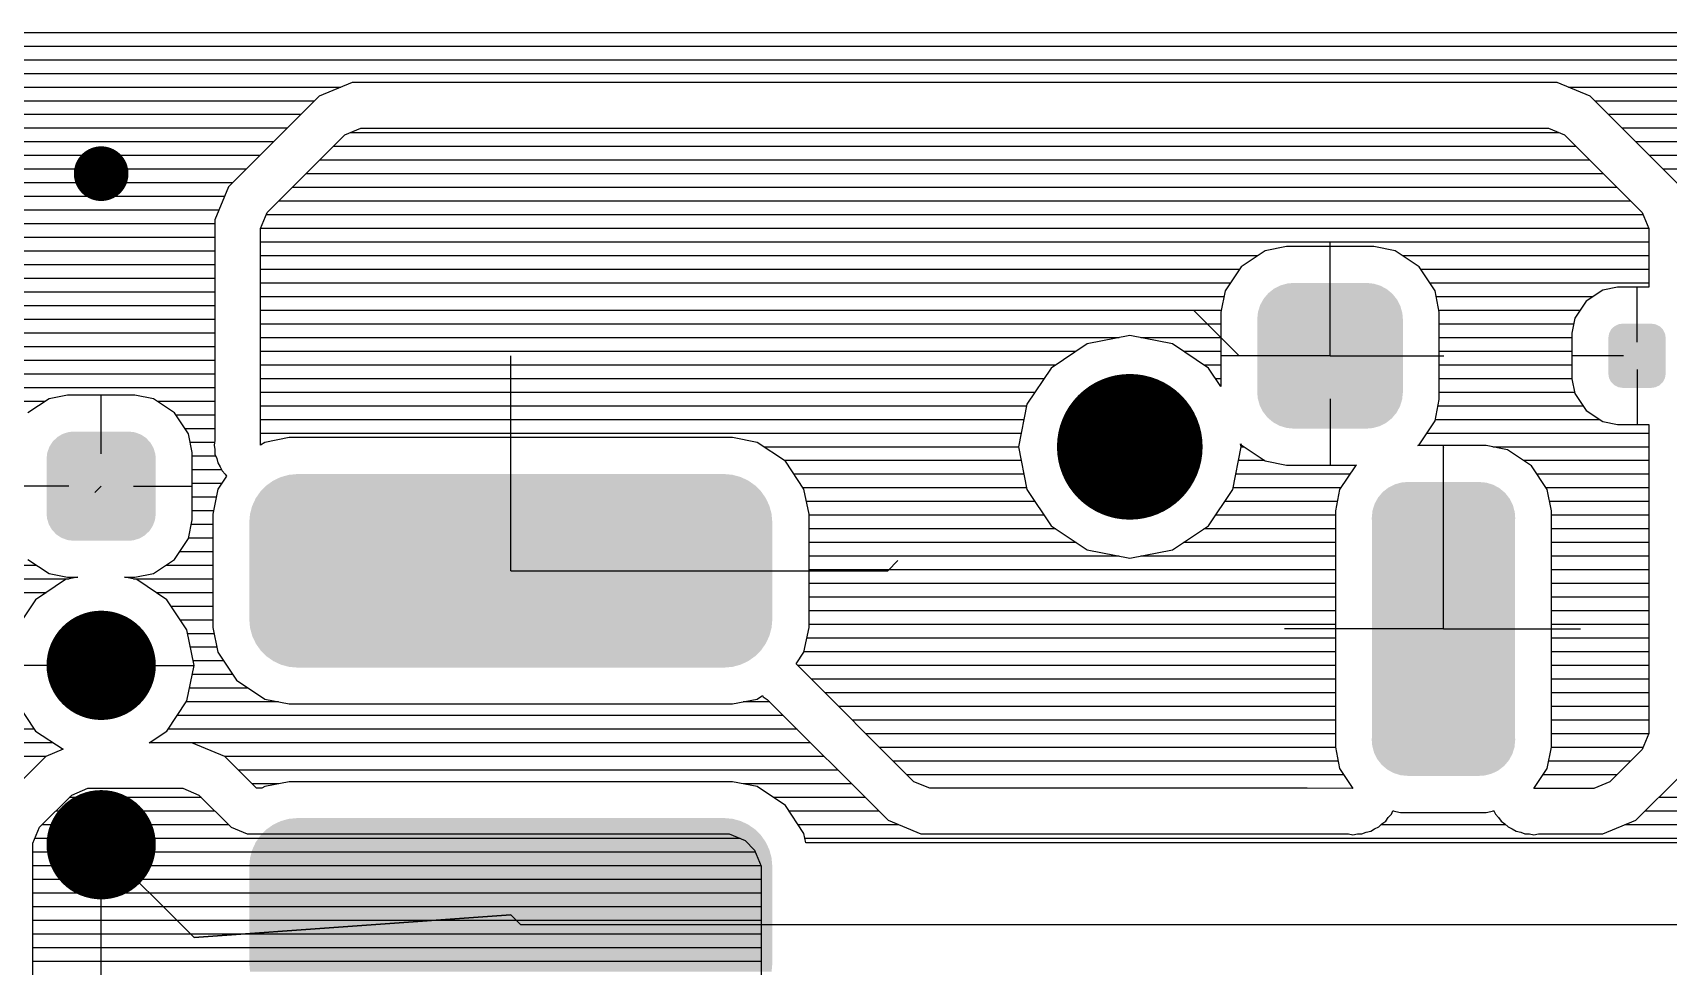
# Model space of a CAD drawing. Extents: x 295 to 953, y 10 to 290.
# Drawn here: x 516.6 to 569.1, y 175.3 to 205.2 of the extents above; entities that cross this region are included whole.
import ezdxf

# ---------------------------------------------------------------- set-up
doc = ezdxf.new("R2010")
doc.units = 0
doc.header["$LTSCALE"] = 5
doc.header["$MEASUREMENT"] = 0
doc.layers.get('0').update_dxf_attribs({"linetype": 'CONTINUOUS', "lineweight": 25})
doc.layers.add('DV-PEI-A6_BOT', color=7, linetype='CONTINUOUS')

msp = doc.modelspace()

# ---------------------------------------------------------------- linework, layer by layer
for points, const_width in [([(519.274, 200.682, -1), (518.397, 200.682, -1)], 0.876), ([(553.011, 191.919, -1), (550.674, 191.919, -1)], 2.337), ([(519.712, 184.909, -1), (517.959, 184.909, -1)], 1.753), ([(519.712, 179.154, -1), (517.959, 179.154, -1)], 1.753), ([(519.274, 179.154, -1), (518.397, 179.154, -1)], 0.876)]:
    msp.add_lwpolyline(points, format="xyb", close=True, dxfattribs=dict(const_width=const_width))
for points in [[(560.398, 196.668), (560.276, 196.822), (556.136, 196.668), (556.266, 196.822)], [(560.276, 196.822), (560.246, 196.847), (556.266, 196.822), (556.287, 196.847)], [(560.246, 196.847), (560.097, 196.973), (556.287, 196.847), (556.445, 196.973)], [(560.097, 196.973), (560.062, 196.992), (556.445, 196.973), (556.47, 196.992)], [(560.062, 196.992), (559.892, 197.084), (556.47, 196.992), (556.652, 197.084)], [(559.892, 197.084), (559.85, 197.098), (556.652, 197.084), (556.678, 197.098)], [(559.85, 197.098), (559.67, 197.153), (556.678, 197.098), (556.879, 197.153)], [(559.67, 197.153), (559.606, 197.16), (556.879, 197.153), (556.903, 197.16)], [(559.606, 197.16), (559.437, 197.177), (556.903, 197.16), (557.101, 197.177)], [(560.579, 196.241), (560.527, 196.431), (555.955, 196.241), (556.014, 196.431)], [(560.527, 196.431), (560.51, 196.464), (556.014, 196.431), (556.024, 196.464)], [(560.51, 196.464), (560.421, 196.639), (556.024, 196.464), (556.12, 196.639)], [(560.421, 196.639), (560.398, 196.668), (556.12, 196.639), (556.136, 196.668)], [(560.606, 196.008), (560.589, 196.206), (555.932, 196.008), (555.952, 196.206)], [(560.606, 193.672), (560.606, 196.008), (555.932, 193.672), (555.932, 196.008)], [(560.589, 196.206), (560.579, 196.241), (555.952, 196.206), (555.955, 196.241)], [(568.943, 195.688), (568.854, 195.78), (567.291, 195.688), (567.387, 195.78)], [(568.854, 195.78), (568.835, 195.789), (567.387, 195.78), (567.397, 195.789)], [(568.835, 195.789), (568.724, 195.847), (567.397, 195.789), (567.518, 195.847)], [(568.724, 195.847), (568.694, 195.852), (567.518, 195.847), (567.528, 195.852)], [(568.694, 195.852), (568.58, 195.87), (567.528, 195.852), (567.657, 195.87)], [(568.58, 195.87), (568.58, 195.874), (567.657, 195.87), (567.657, 195.874)], [(569.039, 195.415), (569.019, 195.544), (567.198, 195.415), (567.22, 195.544)], [(569.039, 195.413), (569.039, 195.415), (567.198, 195.413), (567.198, 195.415)], [(569.039, 194.267), (569.039, 195.413), (567.198, 194.267), (567.198, 195.413)], [(569.019, 195.544), (569.012, 195.559), (567.22, 195.544), (567.223, 195.559)], [(569.012, 195.559), (568.955, 195.675), (567.223, 195.559), (567.284, 195.675)], [(568.955, 195.675), (568.943, 195.688), (567.284, 195.675), (567.291, 195.688)], [(569.039, 194.265), (569.039, 194.267), (567.198, 194.265), (567.198, 194.267)], [(569.017, 194.136), (569.039, 194.265), (567.218, 194.136), (567.198, 194.265)], [(560.586, 193.474), (560.606, 193.672), (555.949, 193.474), (555.932, 193.672)], [(569.014, 194.121), (569.017, 194.136), (567.225, 194.121), (567.218, 194.136)], [(568.953, 194.005), (569.014, 194.121), (567.282, 194.005), (567.225, 194.121)], [(568.946, 193.992), (568.953, 194.005), (567.294, 193.992), (567.282, 194.005)], [(568.85, 193.9), (568.946, 193.992), (567.383, 193.9), (567.294, 193.992)], [(568.84, 193.891), (568.85, 193.9), (567.402, 193.891), (567.383, 193.9)], [(568.719, 193.833), (568.84, 193.891), (567.513, 193.833), (567.402, 193.891)], [(568.709, 193.828), (568.719, 193.833), (567.543, 193.828), (567.513, 193.833)], [(568.58, 193.81), (568.709, 193.828), (567.657, 193.81), (567.543, 193.828)], [(568.58, 193.806), (568.58, 193.81), (567.657, 193.806), (567.657, 193.81)], [(560.582, 193.439), (560.586, 193.474), (555.959, 193.439), (555.949, 193.474)], [(560.523, 193.249), (560.582, 193.439), (556.011, 193.249), (555.959, 193.439)], [(560.513, 193.216), (560.523, 193.249), (556.028, 193.216), (556.011, 193.249)], [(560.417, 193.041), (560.513, 193.216), (556.117, 193.041), (556.028, 193.216)], [(560.401, 193.012), (560.417, 193.041), (556.14, 193.012), (556.117, 193.041)], [(560.272, 192.858), (560.401, 193.012), (556.262, 192.858), (556.14, 193.012)], [(560.251, 192.833), (560.272, 192.858), (556.291, 192.833), (556.262, 192.858)], [(560.093, 192.707), (560.251, 192.833), (556.441, 192.707), (556.291, 192.833)], [(560.068, 192.688), (560.093, 192.707), (556.476, 192.688), (556.441, 192.707)], [(559.886, 192.596), (560.068, 192.688), (556.645, 192.596), (556.476, 192.688)], [(520.411, 192.061), (520.381, 192.093), (517.264, 192.061), (517.285, 192.093)], [(520.381, 192.093), (520.272, 192.207), (517.285, 192.093), (517.405, 192.207)], [(520.272, 192.207), (520.233, 192.233), (517.405, 192.207), (517.431, 192.233)], [(520.233, 192.233), (520.102, 192.318), (517.431, 192.233), (517.576, 192.318)], [(520.102, 192.318), (520.054, 192.335), (517.576, 192.318), (517.605, 192.335)], [(520.054, 192.335), (519.912, 192.386), (517.605, 192.335), (517.771, 192.386)], [(519.912, 192.386), (519.84, 192.395), (517.771, 192.386), (517.798, 192.395)], [(519.84, 192.395), (519.712, 192.41), (517.798, 192.395), (517.959, 192.41)], [(559.86, 192.582), (559.886, 192.596), (556.688, 192.582), (556.645, 192.596)], [(559.658, 192.527), (559.86, 192.582), (556.868, 192.527), (556.688, 192.582)], [(559.635, 192.52), (559.658, 192.527), (556.932, 192.52), (556.868, 192.527)], [(559.437, 192.503), (559.635, 192.52), (557.101, 192.503), (556.932, 192.52)], [(520.588, 191.533), (520.573, 191.694), (517.083, 191.533), (517.101, 191.694)], [(520.573, 191.694), (520.561, 191.734), (517.101, 191.694), (517.106, 191.734)], [(520.561, 191.734), (520.513, 191.887), (517.106, 191.734), (517.161, 191.887)], [(520.513, 191.887), (520.492, 191.924), (517.161, 191.887), (517.175, 191.924)], [(520.492, 191.924), (520.411, 192.061), (517.175, 191.924), (517.264, 192.061)], [(520.588, 189.781), (520.588, 191.533), (517.083, 189.781), (517.083, 191.533)], [(539.092, 191.022), (538.824, 191.046), (524.877, 191.022), (525.136, 191.046)], [(540.006, 190.495), (539.822, 190.678), (523.954, 190.495), (524.137, 190.678)], [(539.822, 190.678), (539.816, 190.684), (524.137, 190.678), (524.145, 190.684)], [(539.816, 190.684), (539.602, 190.834), (524.145, 190.684), (524.356, 190.834)], [(539.602, 190.834), (539.595, 190.838), (524.356, 190.834), (524.366, 190.838)], [(539.595, 190.838), (539.359, 190.949), (524.366, 190.838), (524.599, 190.949)], [(539.359, 190.949), (539.352, 190.952), (524.599, 190.949), (524.611, 190.952)], [(539.352, 190.952), (539.098, 191.02), (524.611, 190.952), (524.859, 191.02)], [(539.098, 191.02), (539.092, 191.022), (524.859, 191.02), (524.877, 191.022)], [(563.85, 190.471), (563.711, 190.589), (559.961, 190.471), (560.112, 190.589)], [(563.711, 190.589), (563.666, 190.614), (560.112, 190.589), (560.144, 190.614)], [(563.666, 190.614), (563.508, 190.7), (560.144, 190.614), (560.317, 190.7)], [(563.508, 190.7), (563.454, 190.717), (560.317, 190.7), (560.351, 190.717)], [(563.454, 190.717), (563.287, 190.769), (560.351, 190.717), (560.544, 190.769)], [(563.287, 190.769), (563.205, 190.777), (560.544, 190.769), (560.575, 190.777)], [(563.205, 190.777), (563.056, 190.791), (560.575, 190.777), (560.761, 190.791)], [(540.347, 189.772), (540.279, 190.022), (523.614, 189.772), (523.68, 190.022)], [(540.279, 190.022), (540.276, 190.031), (523.68, 190.022), (523.685, 190.031)], [(540.276, 190.031), (540.165, 190.266), (523.685, 190.031), (523.794, 190.266)], [(540.165, 190.266), (540.161, 190.275), (523.794, 190.266), (523.799, 190.275)], [(540.161, 190.275), (540.012, 190.487), (523.799, 190.275), (523.947, 190.487)], [(540.012, 190.487), (540.006, 190.495), (523.947, 190.487), (523.954, 190.495)], [(564.183, 189.871), (564.135, 190.05), (559.63, 189.871), (559.686, 190.05)], [(564.135, 190.05), (564.114, 190.092), (559.686, 190.05), (559.699, 190.092)], [(564.114, 190.092), (564.031, 190.257), (559.699, 190.092), (559.79, 190.257)], [(564.031, 190.257), (564.001, 190.295), (559.79, 190.257), (559.811, 190.295)], [(564.001, 190.295), (563.888, 190.439), (559.811, 190.295), (559.934, 190.439)], [(563.888, 190.439), (563.85, 190.471), (559.934, 190.439), (559.961, 190.471)], [(520.569, 189.62), (520.588, 189.781), (517.098, 189.62), (517.083, 189.781)], [(520.565, 189.58), (520.569, 189.62), (517.11, 189.58), (517.098, 189.62)], [(520.509, 189.427), (520.565, 189.58), (517.157, 189.427), (517.11, 189.58)], [(540.375, 186.387), (540.375, 189.495), (523.585, 186.387), (523.585, 189.495)], [(540.372, 189.495), (540.348, 189.763), (523.588, 189.495), (523.611, 189.763)], [(540.348, 189.763), (540.347, 189.772), (523.611, 189.763), (523.614, 189.772)], [(564.21, 189.641), (564.195, 189.826), (559.607, 189.641), (559.626, 189.826)], [(564.207, 189.559), (564.21, 189.641), (559.61, 189.559), (559.607, 189.641)], [(564.207, 182.595), (564.207, 189.559), (559.61, 182.595), (559.61, 189.559)], [(564.195, 189.826), (564.183, 189.871), (559.626, 189.826), (559.63, 189.871)], [(520.496, 189.39), (520.509, 189.427), (517.179, 189.39), (517.157, 189.427)], [(520.407, 189.253), (520.496, 189.39), (517.26, 189.253), (517.179, 189.39)], [(520.386, 189.221), (520.407, 189.253), (517.29, 189.221), (517.26, 189.253)], [(520.266, 189.107), (520.386, 189.221), (517.399, 189.107), (517.29, 189.221)], [(520.24, 189.081), (520.266, 189.107), (517.438, 189.081), (517.399, 189.107)], [(520.095, 188.996), (520.24, 189.081), (517.568, 188.996), (517.438, 189.081)], [(520.065, 188.979), (520.095, 188.996), (517.617, 188.979), (517.568, 188.996)], [(519.9, 188.928), (520.065, 188.979), (517.758, 188.928), (517.617, 188.979)], [(519.872, 188.919), (519.9, 188.928), (517.831, 188.919), (517.758, 188.928)], [(519.712, 188.905), (519.872, 188.919), (517.959, 188.905), (517.831, 188.919)], [(540.349, 186.119), (540.372, 186.387), (523.612, 186.119), (523.588, 186.387)], [(540.346, 186.109), (540.349, 186.119), (523.613, 186.109), (523.612, 186.119)], [(540.279, 185.859), (540.346, 186.109), (523.681, 185.859), (523.613, 186.109)], [(540.275, 185.85), (540.279, 185.859), (523.684, 185.85), (523.681, 185.859)], [(540.166, 185.615), (540.275, 185.85), (523.795, 185.615), (523.684, 185.85)], [(540.16, 185.606), (540.166, 185.615), (523.798, 185.606), (523.795, 185.615)], [(540.013, 185.394), (540.16, 185.606), (523.948, 185.394), (523.798, 185.606)], [(540.005, 185.387), (540.013, 185.394), (523.953, 185.387), (523.948, 185.394)], [(539.823, 185.203), (540.005, 185.387), (524.138, 185.203), (523.953, 185.387)], [(539.814, 185.197), (539.823, 185.203), (524.144, 185.197), (524.138, 185.203)], [(539.604, 185.048), (539.814, 185.197), (524.358, 185.048), (524.144, 185.197)], [(539.593, 185.043), (539.604, 185.048), (524.364, 185.043), (524.358, 185.048)], [(539.36, 184.932), (539.593, 185.043), (524.601, 184.932), (524.364, 185.043)], [(539.349, 184.929), (539.36, 184.932), (524.608, 184.929), (524.601, 184.932)], [(539.101, 184.861), (539.349, 184.929), (524.862, 184.861), (524.608, 184.929)], [(539.083, 184.859), (539.101, 184.861), (524.868, 184.859), (524.862, 184.861)], [(538.824, 184.836), (539.083, 184.859), (525.136, 184.836), (524.868, 184.859)], [(564.21, 182.513), (564.207, 182.595), (559.607, 182.513), (559.61, 182.595)], [(564.191, 182.328), (564.21, 182.513), (559.622, 182.328), (559.607, 182.513)], [(564.187, 182.283), (564.191, 182.328), (559.634, 182.283), (559.622, 182.328)], [(564.131, 182.104), (564.187, 182.283), (559.682, 182.104), (559.634, 182.283)], [(564.118, 182.062), (564.131, 182.104), (559.703, 182.062), (559.682, 182.104)], [(564.027, 181.897), (564.118, 182.062), (559.786, 181.897), (559.703, 182.062)], [(564.006, 181.859), (564.027, 181.897), (559.816, 181.859), (559.786, 181.897)], [(563.883, 181.715), (564.006, 181.859), (559.929, 181.715), (559.816, 181.859)], [(563.856, 181.683), (563.883, 181.715), (559.967, 181.683), (559.929, 181.715)], [(563.705, 181.565), (563.856, 181.683), (560.106, 181.565), (559.967, 181.683)], [(563.673, 181.54), (563.705, 181.565), (560.151, 181.54), (560.106, 181.565)], [(563.5, 181.454), (563.673, 181.54), (560.309, 181.454), (560.151, 181.54)], [(563.466, 181.437), (563.5, 181.454), (560.363, 181.437), (560.309, 181.454)], [(563.273, 181.385), (563.466, 181.437), (560.53, 181.385), (560.363, 181.437)], [(563.242, 181.377), (563.273, 181.385), (560.612, 181.377), (560.53, 181.385)], [(563.056, 181.363), (563.242, 181.377), (560.761, 181.363), (560.612, 181.377)], [(540.006, 179.459), (539.822, 179.643), (523.954, 179.459), (524.137, 179.643)], [(539.822, 179.643), (539.816, 179.649), (524.137, 179.643), (524.145, 179.649)], [(539.816, 179.649), (539.602, 179.798), (524.145, 179.649), (524.356, 179.798)], [(539.602, 179.798), (539.595, 179.803), (524.356, 179.798), (524.366, 179.803)], [(539.595, 179.803), (539.359, 179.913), (524.366, 179.803), (524.599, 179.913)], [(539.359, 179.913), (539.352, 179.916), (524.599, 179.913), (524.611, 179.916)], [(539.352, 179.916), (539.098, 179.985), (524.611, 179.916), (524.859, 179.985)], [(539.098, 179.985), (539.092, 179.986), (524.859, 179.985), (524.877, 179.986)], [(539.092, 179.986), (538.824, 180.01), (524.877, 179.986), (525.136, 180.01)], [(540.347, 178.736), (540.279, 178.987), (523.614, 178.736), (523.68, 178.987)], [(540.279, 178.987), (540.276, 178.996), (523.68, 178.987), (523.685, 178.996)], [(540.276, 178.996), (540.165, 179.231), (523.685, 178.996), (523.794, 179.231)], [(540.165, 179.231), (540.161, 179.239), (523.794, 179.231), (523.799, 179.239)], [(540.161, 179.239), (540.012, 179.452), (523.799, 179.239), (523.947, 179.452)], [(540.012, 179.452), (540.006, 179.459), (523.947, 179.452), (523.954, 179.459)], [(540.375, 175.351), (540.375, 178.459), (523.585, 175.351), (523.585, 178.459)], [(540.372, 178.459), (540.348, 178.727), (523.588, 178.459), (523.611, 178.727)], [(540.348, 178.727), (540.347, 178.736), (523.611, 178.727), (523.614, 178.736)], [(540.349, 175.083), (540.372, 175.351), (523.612, 175.083), (523.588, 175.351)]]:
    msp.add_solid(points)
at = {"layer": 'DV-PEI-A6_BOT'}
for p, q in [((596.441, 205.204), (510.072, 205.204)), ((595.821, 204.766), (510.072, 204.766)), ((595.529, 204.327), (510.072, 204.327)), ((595.354, 203.889), (510.072, 203.889)), ((526.529, 203.451), (510.072, 203.451)), ((525.828, 203.165), (522.925, 200.261)), ((526.886, 203.603), (525.828, 203.165)), ((565.56, 203.603), (526.886, 203.603)), ((566.617, 203.165), (565.56, 203.603)), ((595.284, 203.451), (565.916, 203.451)), ((569.521, 200.261), (566.617, 203.165)), ((525.682, 203.013), (510.072, 203.013)), ((595.284, 203.013), (566.763, 203.013)), ((525.244, 202.575), (510.072, 202.575)), ((524.806, 202.137), (510.072, 202.137)), ((526.658, 201.926), (527.172, 202.142)), ((527.172, 202.142), (558.269, 202.142)), ((558.269, 202.142), (565.273, 202.142)), ((565.273, 202.142), (565.788, 201.926)), ((595.284, 202.575), (567.201, 202.575)), ((595.284, 202.137), (567.639, 202.137)), ((524.368, 201.699), (510.072, 201.699)), ((524.163, 199.432), (526.658, 201.926)), ((566.161, 201.552), (526.284, 201.552)), ((565.624, 201.991), (526.821, 201.991)), ((565.788, 201.926), (568.282, 199.432)), ((595.284, 201.699), (568.078, 201.699)), ((523.93, 201.26), (510.072, 201.26)), ((566.6, 201.114), (525.846, 201.114)), ((595.284, 201.26), (568.516, 201.26)), ((523.491, 200.822), (510.072, 200.822)), ((567.038, 200.676), (525.408, 200.676)), ((595.284, 200.822), (568.954, 200.822)), ((523.053, 200.384), (510.072, 200.384)), ((522.925, 200.261), (522.487, 199.204)), ((567.476, 200.238), (524.97, 200.238)), ((522.796, 199.946), (510.072, 199.946)), ((522.615, 199.508), (510.072, 199.508)), ((567.914, 199.8), (524.531, 199.8)), ((522.487, 199.07), (510.072, 199.07)), ((522.487, 199.204), (522.487, 192.118)), ((523.947, 198.918), (524.163, 199.432)), ((523.947, 191.972), (523.947, 198.918)), ((568.492, 198.924), (523.953, 198.924)), ((568.311, 199.362), (524.134, 199.362)), ((568.282, 199.432), (568.498, 198.918)), ((568.498, 198.918), (568.498, 197.042)), ((522.487, 198.631), (510.072, 198.631)), ((568.498, 198.485), (523.947, 198.485)), ((558.269, 194.84), (558.269, 198.491)), ((522.487, 198.193), (510.072, 198.193)), ((555.955, 198.047), (523.947, 198.047)), ((556.189, 198.205), (555.418, 197.691)), ((556.873, 198.345), (556.189, 198.205)), ((559.671, 198.345), (556.873, 198.345)), ((558.269, 196.219), (558.269, 198.345)), ((560.355, 198.205), (559.671, 198.345)), ((561.126, 197.691), (560.355, 198.205)), ((568.498, 198.047), (560.588, 198.047)), ((522.487, 197.755), (510.072, 197.755)), ((555.365, 197.609), (523.947, 197.609)), ((555.418, 197.691), (554.904, 196.92)), ((561.64, 196.92), (561.126, 197.691)), ((568.498, 197.609), (561.178, 197.609)), ((522.487, 197.317), (510.072, 197.317)), ((522.487, 196.879), (510.072, 196.879)), ((555.073, 197.171), (523.947, 197.171)), ((554.904, 196.92), (554.764, 196.236)), ((568.498, 197.171), (561.47, 197.171)), ((561.774, 196.236), (561.64, 196.92)), ((567.02, 196.943), (566.483, 196.587)), ((567.493, 197.042), (567.02, 196.943)), ((568.498, 197.042), (567.493, 197.042)), ((568.119, 195.278), (568.119, 197.042)), ((522.487, 196.441), (510.072, 196.441)), ((554.869, 196.733), (523.947, 196.733)), ((554.781, 196.295), (523.947, 196.295)), ((555.348, 194.84), (553.887, 196.3)), ((566.705, 196.733), (561.675, 196.733)), ((566.29, 196.295), (561.762, 196.295)), ((566.483, 196.587), (566.121, 196.049)), ((522.487, 196.003), (510.072, 196.003)), ((554.764, 195.857), (523.947, 195.857)), ((554.764, 196.236), (554.764, 193.853)), ((561.774, 193.438), (561.774, 196.236)), ((566.086, 195.857), (561.774, 195.857)), ((566.121, 196.049), (566.027, 195.57)), ((522.487, 195.564), (510.072, 195.564)), ((551.498, 195.418), (523.947, 195.418)), ((551.843, 195.488), (550.476, 195.22)), ((553.216, 195.22), (551.843, 195.488)), ((554.764, 195.418), (552.193, 195.418)), ((566.027, 195.418), (561.774, 195.418)), ((566.027, 195.57), (566.027, 194.104)), ((522.487, 195.126), (510.072, 195.126)), ((550.125, 194.98), (523.947, 194.98)), ((531.98, 187.941), (531.98, 194.84)), ((550.476, 195.22), (549.319, 194.443)), ((554.372, 194.443), (553.216, 195.22)), ((554.764, 194.98), (553.566, 194.98)), ((556.89, 194.84), (554.764, 194.84)), ((558.269, 194.84), (555.348, 194.84)), ((558.269, 194.84), (561.92, 194.84)), ((559.653, 194.84), (561.774, 194.84)), ((566.027, 194.98), (561.774, 194.98)), ((567.68, 194.84), (566.027, 194.84)), ((522.487, 194.688), (510.072, 194.688)), ((522.487, 194.25), (510.072, 194.25)), ((549.471, 194.542), (523.947, 194.542)), ((549.319, 194.443), (548.542, 193.286)), ((554.764, 194.542), (554.22, 194.542)), ((554.764, 193.853), (554.372, 194.443)), ((566.027, 194.542), (561.774, 194.542)), ((568.119, 194.402), (568.119, 192.632)), ((522.487, 193.812), (510.072, 193.812)), ((549.091, 194.104), (523.947, 194.104)), ((548.799, 193.666), (523.947, 193.666)), ((554.764, 194.104), (554.6, 194.104)), ((566.027, 194.104), (561.774, 194.104)), ((566.115, 193.666), (561.774, 193.666)), ((566.027, 194.104), (566.121, 193.625)), ((517.042, 193.374), (510.072, 193.374)), ((517.165, 193.461), (516.487, 193.006)), ((517.76, 193.578), (517.165, 193.461)), ((519.916, 193.578), (517.76, 193.578)), ((518.835, 191.691), (518.835, 193.578)), ((520.512, 193.461), (519.916, 193.578)), ((521.19, 193.006), (520.512, 193.461)), ((522.487, 193.374), (520.635, 193.374)), ((548.536, 193.228), (523.947, 193.228)), ((548.542, 193.286), (548.273, 191.919)), ((558.269, 193.455), (558.269, 191.335)), ((561.64, 192.754), (561.774, 193.438)), ((566.389, 193.228), (561.733, 193.228)), ((566.121, 193.625), (566.483, 193.087)), ((521.64, 192.334), (521.19, 193.006)), ((522.487, 192.936), (521.236, 192.936)), ((548.449, 192.789), (523.947, 192.789)), ((561.126, 191.983), (561.64, 192.754)), ((566.927, 192.789), (561.646, 192.789)), ((566.483, 193.087), (567.02, 192.731)), ((567.02, 192.731), (567.493, 192.632)), ((567.493, 192.632), (568.498, 192.632)), ((568.498, 192.632), (568.498, 182.724)), ((522.487, 192.497), (521.529, 192.497)), ((521.756, 191.732), (521.64, 192.334)), ((522.487, 192.118), (522.463, 191.972)), ((548.361, 192.351), (523.947, 192.351)), ((524.87, 192.217), (524.082, 192.059)), ((539.095, 192.217), (524.87, 192.217)), ((531.98, 188.379), (531.98, 192.217)), ((539.884, 192.059), (539.095, 192.217)), ((568.498, 192.351), (561.371, 192.351)), ((522.481, 192.059), (521.692, 192.059)), ((521.756, 189.576), (521.756, 191.732)), ((522.516, 191.621), (521.756, 191.621)), ((522.463, 191.972), (522.487, 191.831)), ((522.487, 191.831), (522.487, 191.679)), ((522.487, 191.679), (522.545, 191.545)), ((524.082, 192.059), (523.947, 191.972)), ((540.79, 191.457), (539.884, 192.059)), ((548.273, 191.913), (540.1, 191.913)), ((548.273, 191.919), (548.542, 190.546)), ((555.149, 190.546), (555.418, 191.919)), ((555.418, 191.919), (555.4, 192.012)), ((555.4, 192.012), (555.418, 191.983)), ((555.418, 191.983), (556.189, 191.469)), ((555.523, 191.913), (555.418, 191.913)), ((561.085, 191.96), (561.126, 191.983)), ((563.281, 191.96), (561.085, 191.96)), ((561.908, 186.515), (561.908, 191.96)), ((561.908, 191.901), (561.92, 191.919)), ((561.908, 186.077), (561.908, 191.901)), ((563.959, 191.826), (563.281, 191.96)), ((568.498, 191.913), (563.492, 191.913)), ((564.73, 191.311), (563.959, 191.826)), ((522.697, 191.183), (521.756, 191.183)), ((522.545, 191.545), (522.574, 191.405)), ((522.574, 191.405), (522.656, 191.282)), ((522.656, 191.282), (522.715, 191.148)), ((522.715, 191.148), (522.814, 191.043)), ((522.814, 191.043), (522.861, 190.978)), ((548.361, 191.475), (540.755, 191.475)), ((541.386, 190.558), (540.79, 191.457)), ((556.177, 191.475), (555.33, 191.475)), ((556.189, 191.469), (556.873, 191.335)), ((556.873, 191.335), (559.116, 191.335)), ((559.087, 191.311), (558.573, 190.546)), ((559.116, 191.335), (559.087, 191.311)), ((568.498, 191.475), (564.479, 191.475)), ((565.238, 190.546), (564.73, 191.311)), ((517.801, 190.657), (515.914, 190.657)), ((518.637, 190.458), (518.835, 190.657)), ((519.875, 190.657), (521.756, 190.657)), ((522.703, 190.745), (521.756, 190.745)), ((522.58, 190.558), (522.417, 189.763)), ((522.861, 190.978), (522.58, 190.558)), ((548.449, 191.037), (541.064, 191.037)), ((548.536, 190.599), (541.356, 190.599)), ((541.549, 189.763), (541.386, 190.558)), ((548.542, 190.546), (549.319, 189.389)), ((554.372, 189.389), (555.149, 190.546)), ((558.614, 190.599), (555.155, 190.599)), ((558.906, 191.037), (555.243, 191.037)), ((558.573, 190.546), (558.438, 189.868)), ((568.498, 191.037), (564.905, 191.037)), ((568.498, 190.599), (565.203, 190.599)), ((565.373, 189.868), (565.238, 190.546)), ((522.528, 190.307), (521.756, 190.307)), ((548.799, 190.161), (541.467, 190.161)), ((558.497, 190.161), (554.892, 190.161)), ((568.498, 190.161), (565.314, 190.161)), ((521.64, 188.98), (521.756, 189.576)), ((522.44, 189.868), (521.756, 189.868)), ((522.417, 189.763), (522.417, 186.124)), ((541.549, 186.124), (541.549, 189.763)), ((549.091, 189.722), (541.549, 189.722)), ((558.438, 189.722), (554.6, 189.722)), ((558.438, 189.868), (558.438, 182.28)), ((565.373, 182.28), (565.373, 189.868)), ((568.498, 189.722), (565.373, 189.722)), ((521.19, 188.309), (521.64, 188.98)), ((522.417, 188.992), (521.645, 188.992)), ((522.417, 189.43), (521.733, 189.43)), ((549.471, 189.284), (541.549, 189.284)), ((549.319, 189.389), (550.476, 188.612)), ((553.216, 188.612), (554.372, 189.389)), ((558.438, 189.284), (554.22, 189.284)), ((568.498, 189.284), (565.373, 189.284)), ((522.417, 188.554), (521.353, 188.554)), ((550.125, 188.846), (541.549, 188.846)), ((550.476, 188.612), (551.843, 188.344)), ((551.843, 188.344), (553.216, 188.612)), ((558.438, 188.846), (553.566, 188.846)), ((568.498, 188.846), (565.373, 188.846)), ((516.767, 188.116), (510.072, 188.116)), ((516.487, 188.309), (517.165, 187.853)), ((520.512, 187.853), (521.19, 188.309)), ((522.417, 188.116), (520.909, 188.116)), ((531.98, 187.941), (544.073, 187.941)), ((532.418, 187.941), (541.549, 187.941)), ((551.498, 188.408), (541.549, 188.408)), ((558.438, 187.97), (541.549, 187.97)), ((544.073, 187.941), (544.394, 188.268)), ((558.438, 188.408), (552.193, 188.408)), ((568.498, 188.408), (565.373, 188.408)), ((568.498, 187.97), (565.373, 187.97)), ((517.807, 187.678), (510.072, 187.678)), ((517.696, 187.66), (516.732, 187.012)), ((517.165, 187.853), (517.76, 187.736)), ((518.088, 187.736), (517.696, 187.66)), ((517.76, 187.736), (518.088, 187.736)), ((519.98, 187.66), (519.589, 187.736)), ((519.589, 187.736), (519.916, 187.736)), ((522.417, 187.678), (519.869, 187.678)), ((519.916, 187.736), (520.512, 187.853)), ((520.944, 187.012), (519.98, 187.66)), ((558.438, 187.532), (541.549, 187.532)), ((568.498, 187.532), (565.373, 187.532)), ((517.077, 187.24), (510.072, 187.24)), ((516.732, 187.012), (516.09, 186.048)), ((522.417, 187.24), (520.6, 187.24)), ((521.587, 186.048), (520.944, 187.012)), ((558.438, 187.094), (541.549, 187.094)), ((568.498, 187.094), (565.373, 187.094)), ((522.417, 186.801), (521.085, 186.801)), ((522.417, 186.363), (521.377, 186.363)), ((558.438, 186.655), (541.549, 186.655)), ((568.498, 186.655), (565.373, 186.655)), ((521.815, 184.909), (521.587, 186.048)), ((522.457, 185.925), (521.616, 185.925)), ((522.417, 186.124), (522.58, 185.329)), ((541.386, 185.329), (541.549, 186.124)), ((558.438, 186.217), (541.549, 186.217)), ((561.908, 186.077), (556.808, 186.077)), ((561.47, 186.077), (558.438, 186.077)), ((561.908, 186.077), (566.302, 186.077)), ((562.347, 186.077), (565.373, 186.077)), ((568.498, 186.217), (565.373, 186.217)), ((522.545, 185.487), (521.698, 185.487)), ((522.58, 185.329), (523.176, 184.43)), ((541.134, 184.955), (541.386, 185.329)), ((558.438, 185.341), (541.391, 185.341)), ((558.438, 185.779), (541.479, 185.779)), ((568.498, 185.779), (565.373, 185.779)), ((568.498, 185.341), (565.373, 185.341)), ((517.801, 184.909), (515.862, 184.909)), ((519.875, 184.909), (521.815, 184.909)), ((521.587, 183.769), (521.815, 184.909)), ((522.761, 185.049), (521.786, 185.049)), ((544.914, 181.176), (541.134, 184.955)), ((558.438, 184.903), (541.187, 184.903)), ((568.498, 184.903), (565.373, 184.903)), ((523.053, 184.611), (521.756, 184.611)), ((523.176, 184.43), (524.082, 183.828)), ((558.438, 184.465), (541.625, 184.465)), ((568.498, 184.465), (565.373, 184.465)), ((516.09, 183.769), (516.732, 182.8)), ((520.944, 182.8), (521.587, 183.769)), ((524.531, 183.734), (521.569, 183.734)), ((523.556, 184.173), (521.669, 184.173)), ((524.082, 183.828), (524.87, 183.67)), ((539.095, 183.67), (539.884, 183.828)), ((540.287, 183.734), (539.434, 183.734)), ((539.884, 183.828), (540.059, 183.939)), ((540.059, 183.939), (540.083, 183.898)), ((540.083, 183.898), (540.205, 183.816)), ((540.205, 183.816), (544.085, 179.937)), ((558.438, 184.026), (542.063, 184.026)), ((568.498, 184.026), (565.373, 184.026)), ((540.725, 183.296), (521.277, 183.296)), ((524.87, 183.67), (539.095, 183.67)), ((558.438, 183.588), (542.501, 183.588)), ((568.498, 183.588), (565.373, 183.588)), ((516.691, 182.858), (510.072, 182.858)), ((516.732, 182.8), (517.614, 182.215)), ((520.378, 182.426), (520.944, 182.8)), ((541.164, 182.858), (520.985, 182.858)), ((558.438, 183.15), (542.94, 183.15)), ((558.438, 182.712), (543.378, 182.712)), ((568.498, 183.15), (565.373, 183.15)), ((568.492, 182.712), (565.373, 182.712)), ((568.498, 182.724), (568.282, 182.21)), ((517.299, 182.42), (510.072, 182.42)), ((517.614, 182.215), (517.065, 181.988)), ((521.745, 182.426), (520.378, 182.426)), ((522.802, 181.988), (521.745, 182.426)), ((541.602, 182.42), (521.745, 182.42)), ((558.438, 182.274), (543.816, 182.274)), ((558.438, 182.28), (558.573, 181.602)), ((565.238, 181.602), (565.373, 182.28)), ((568.311, 182.274), (565.373, 182.274)), ((568.282, 182.21), (567.248, 181.176)), ((517.065, 181.982), (510.072, 181.982)), ((517.065, 181.988), (515.622, 180.545)), ((523.824, 180.965), (522.802, 181.988)), ((542.04, 181.982), (522.802, 181.982)), ((558.526, 181.836), (544.254, 181.836)), ((558.573, 181.602), (558.999, 180.959)), ((564.812, 180.959), (565.238, 181.602)), ((567.914, 181.836), (565.285, 181.836)), ((542.478, 181.544), (523.24, 181.544)), ((524.531, 181.105), (523.678, 181.105)), ((524.87, 181.176), (524.082, 181.018)), ((539.095, 181.176), (524.87, 181.176)), ((539.884, 181.018), (539.095, 181.176)), ((542.916, 181.105), (539.434, 181.105)), ((558.707, 181.398), (544.692, 181.398)), ((545.428, 180.965), (544.914, 181.176)), ((567.476, 181.398), (565.104, 181.398)), ((567.248, 181.176), (566.734, 180.959)), ((568.078, 179.937), (569.521, 181.38)), ((516.861, 179.715), (517.895, 180.749)), ((522.054, 180.667), (517.813, 180.667)), ((517.895, 180.749), (518.409, 180.965)), ((518.409, 180.965), (520.296, 180.965)), ((520.296, 180.965), (521.458, 180.965)), ((521.458, 180.965), (521.973, 180.749)), ((521.973, 180.749), (523.007, 179.715)), ((523.994, 180.965), (523.824, 180.965)), ((524.082, 181.018), (523.994, 180.965)), ((540.79, 180.416), (539.884, 181.018)), ((543.354, 180.667), (540.41, 180.667)), ((557.539, 180.965), (545.428, 180.965)), ((558.999, 180.959), (557.539, 180.965)), ((566.734, 180.959), (564.812, 180.959)), ((566.734, 180.959), (564.812, 180.959)), ((575.433, 180.667), (568.808, 180.667)), ((522.493, 180.229), (517.375, 180.229)), ((541.386, 179.516), (540.79, 180.416)), ((543.792, 180.229), (540.912, 180.229)), ((560.057, 179.908), (560.138, 180.031)), ((560.138, 180.031), (560.238, 180.136)), ((560.238, 180.136), (560.284, 180.241)), ((560.319, 180.229), (560.279, 180.229)), ((560.284, 180.241), (560.53, 180.188)), ((560.53, 180.188), (563.281, 180.188)), ((563.281, 180.188), (563.527, 180.241)), ((563.533, 180.229), (563.492, 180.229)), ((563.527, 180.241), (563.573, 180.136)), ((563.573, 180.136), (563.679, 180.031)), ((563.679, 180.031), (563.76, 179.908)), ((576.42, 180.229), (568.37, 180.229)), ((516.645, 179.201), (516.861, 179.715)), ((522.931, 179.791), (516.937, 179.791)), ((523.007, 179.715), (523.521, 179.505)), ((523.521, 179.505), (538.984, 179.505)), ((538.984, 179.505), (539.499, 179.289)), ((544.435, 179.791), (541.204, 179.791)), ((541.45, 179.213), (541.386, 179.516)), ((544.085, 179.937), (545.142, 179.505)), ((545.142, 179.505), (558.859, 179.499)), ((558.859, 179.499), (558.999, 179.476)), ((558.999, 179.476), (559.145, 179.499)), ((559.145, 179.499), (559.291, 179.499)), ((559.291, 179.499), (559.426, 179.557)), ((559.426, 179.557), (559.572, 179.587)), ((559.572, 179.587), (559.694, 179.668)), ((559.694, 179.668), (559.829, 179.727)), ((559.829, 179.727), (559.934, 179.826)), ((563.912, 179.791), (559.899, 179.791)), ((559.934, 179.826), (560.057, 179.908)), ((563.76, 179.908), (563.877, 179.826)), ((563.877, 179.826), (563.982, 179.727)), ((563.982, 179.727), (564.117, 179.668)), ((564.117, 179.668), (564.239, 179.587)), ((564.239, 179.587), (564.385, 179.557)), ((564.385, 179.557), (564.52, 179.499)), ((564.52, 179.499), (564.666, 179.499)), ((564.666, 179.499), (564.812, 179.476)), ((564.812, 179.476), (564.952, 179.499)), ((564.952, 179.499), (567.02, 179.499)), ((567.02, 179.499), (568.078, 179.937)), ((619.96, 179.791), (567.727, 179.791)), ((516.645, 173.23), (516.645, 179.201)), ((539.335, 179.353), (516.715, 179.353)), ((518.835, 179.154), (521.821, 176.175)), ((521.821, 176.175), (518.835, 179.154)), ((518.835, 173.406), (518.835, 179.154)), ((539.499, 179.289), (539.802, 178.985)), ((539.802, 178.985), (540.019, 178.471)), ((619.493, 179.353), (541.421, 179.353)), ((592.386, 179.213), (541.45, 179.213)), ((539.832, 178.915), (516.645, 178.915)), ((540.013, 178.477), (516.645, 178.477)), ((540.019, 178.471), (540.019, 174.691)), ((540.019, 178.038), (516.645, 178.038)), ((540.019, 177.6), (516.645, 177.6)), ((540.019, 177.162), (516.645, 177.162)), ((521.821, 176.175), (531.98, 176.905)), ((531.98, 176.905), (521.821, 176.175)), ((531.98, 176.905), (532.307, 176.584)), ((540.019, 176.724), (516.645, 176.724)), ((591.86, 176.584), (532.307, 176.584)), ((540.019, 176.286), (516.645, 176.286)), ((540.019, 175.848), (516.645, 175.848)), ((540.019, 175.41), (516.645, 175.41))]:
    msp.add_line(p, q, dxfattribs=at)

doc.saveas('drawing.dxf')
